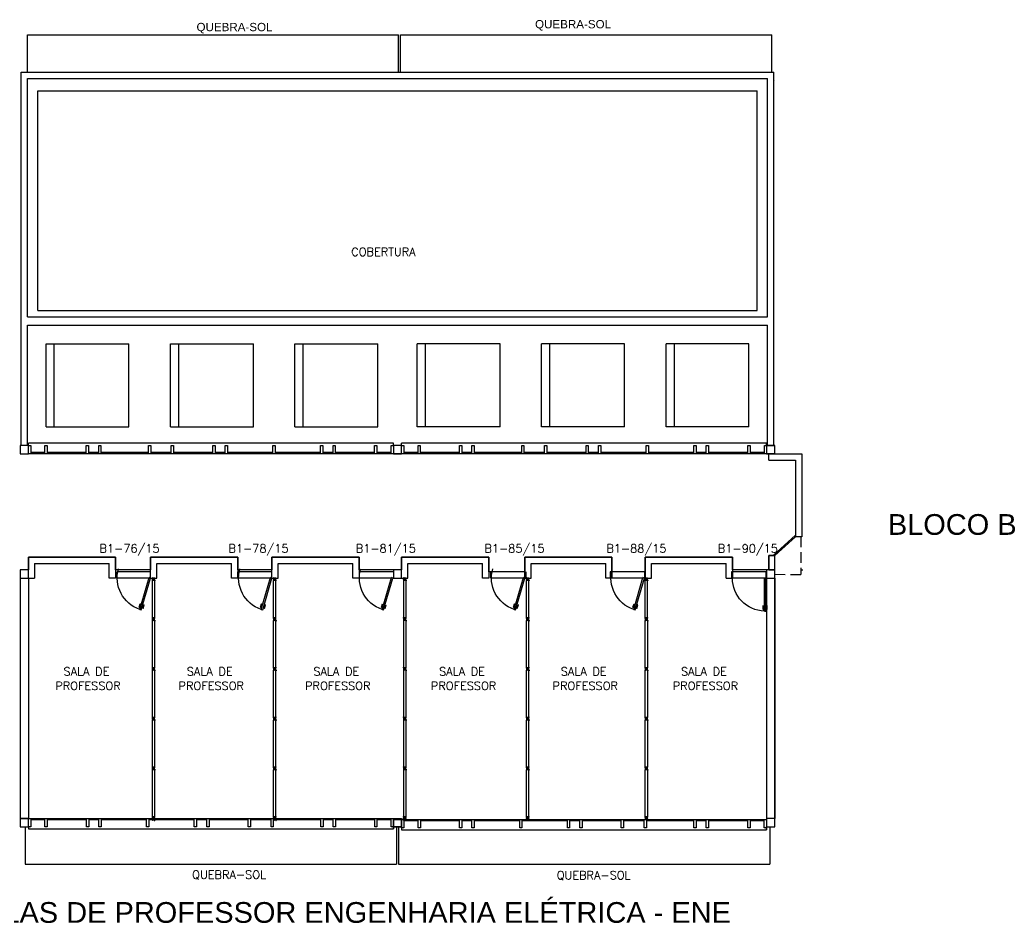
# Model space of a CAD drawing. Header units: millimetres. Extents: x 2280 to 2568, y 1267 to 1403.
# Drawn here: x 2400.13 to 2424.12, y 1279.75 to 1301.54 of the extents above; entities that cross this region are included whole.
import ezdxf

# ---------------------------------------------------------------- set-up
doc = ezdxf.new("R2010")
doc.units = ezdxf.units.MM
doc.linetypes.add('HIDDEN', pattern=[0.375, 0.25, -0.125])
for name, color, linetype in [('ALV', 2, 'Continuous'), ('ALVENARIA', 2, 'Continuous'), ('DIV', 2, 'Continuous'), ('ENDEREÇO NOVO', 2, 'Continuous'), ('ESQ', 1, 'Continuous'), ('ESQUADRIAS', 1, 'Continuous'), ('ESTRUT', 2, 'Continuous'), ('MACANETA', 2, 'Continuous'), ('MARCO', 2, 'Continuous'), ('PISO', 1, 'Continuous'), ('PL-Áreas-Depto', 2, 'Continuous'), ('PORTA', 2, 'Continuous'), ('PROJ', 1, 'HIDDEN'), ('SOLEIRA', 1, 'Continuous'), ('TEXTO', 2, 'Continuous'), ('USO', 2, 'Continuous')]:
    doc.layers.add(name, color=color, linetype=linetype)
doc.styles.get("Standard").update_dxf_attribs({"font": 'arial.ttf'})
doc.styles.add('UNB-100', font='simplex.shx', dxfattribs={"height": 0.2})

# ---------------------------------------------------------------- blocks, each defined once
blk = doc.blocks.new('DIV12')
for p, q in [((-0.005, 0), (0.005, 0)), ((0, -0.005), (0, 0.005)), ((0.024, 0.018), (0.028, 0.018)), ((0.024, 0.018), (0.024, 0.016)), ((0.024, 0.016), (0.028, 0.016)), ((0.028, 0.03), (0.043, 0.03)), ((0.028, 0.018), (0.028, 0.03)), ((0.028, -0.017), (0.028, 0.016)), ((0.03, 0.028), (1.169, 0.028)), ((0.03, -0.029), (0.03, 0.028)), ((0.043, 0.03), (0.043, 0.028)), ((1.157, 0.03), (1.157, 0.028)), ((1.171, 0.03), (1.157, 0.03)), ((1.169, -0.029), (1.169, 0.028)), ((1.171, 0.018), (1.171, 0.03)), ((1.176, 0.018), (1.171, 0.018)), ((1.176, 0.016), (1.171, 0.016)), ((1.171, -0.017), (1.171, 0.016)), ((1.176, 0.018), (1.176, 0.016)), ((1.195, 0), (1.205, 0)), ((1.2, -0.005), (1.2, 0.005)), ((0.024, -0.017), (0.028, -0.017)), ((0.024, -0.017), (0.024, -0.019)), ((0.024, -0.019), (0.028, -0.019)), ((0.028, -0.031), (0.028, -0.019)), ((0.028, -0.031), (0.043, -0.031)), ((0.03, -0.029), (1.169, -0.029)), ((0.043, -0.029), (0.043, -0.031)), ((1.157, -0.029), (1.157, -0.031)), ((1.171, -0.031), (1.157, -0.031)), ((1.176, -0.017), (1.171, -0.017)), ((1.176, -0.019), (1.171, -0.019)), ((1.171, -0.031), (1.171, -0.019)), ((1.176, -0.017), (1.176, -0.019))]:
    blk.add_line(p, q)
blk = doc.blocks.new('DOOR80')
at = {"layer": 'MACANETA', "color": 1}
for p, q in [((-0.015, -0.665), (-0.01, -0.665)), ((-0.015, -0.755), (-0.015, -0.665)), ((-0.01, -0.755), (-0.01, -0.665)), ((0.08, -0.665), (0.075, -0.665)), ((0.075, -0.755), (0.075, -0.665)), ((0.08, -0.755), (0.08, -0.665)), ((-0.015, -0.755), (0.012, -0.755)), ((-0.01, -0.735), (0.012, -0.735)), ((0.012, -0.763), (0.012, -0.728)), ((0.012, -0.728), (0.015, -0.728)), ((0.012, -0.763), (0.015, -0.763)), ((0.053, -0.728), (0.05, -0.728)), ((0.053, -0.763), (0.05, -0.763)), ((0.053, -0.763), (0.053, -0.728)), ((0.075, -0.735), (0.053, -0.735)), ((0.08, -0.755), (0.053, -0.755))]:
    blk.add_line(p, q, dxfattribs=at)
at = {"layer": 'PORTA'}
for p, q in [((0.015, -0.8), (0.015, 0)), ((0.015, 0), (0.05, 0)), ((0.05, -0.8), (0.05, 0)), ((0.05, -0.8), (0.015, -0.8))]:
    blk.add_line(p, q, dxfattribs=at)
at = {"layer": 'PORTA', "color": 1}
blk.add_arc((0.02, 0), 0.8, 272.1491, 0, dxfattribs=at)
blk = doc.blocks.new('PORTA80')
at = {"layer": 'MARCO'}
for p, q in [((0, 0), (0.02, 0)), ((0, -0.15), (0, 0)), ((0.02, -0.15), (0.02, 0)), ((-0.002, -0.15), (-0.002, -0.15)), ((-0.002, -0.15), (-0.002, -0.15)), ((-0.002, -0.15), (-0.002, -0.15)), ((0.02, -0.15), (0, -0.15)), ((0.005, 0), (0.005, 0)), ((0.005, 0), (0.005, 0)), ((0.827, 0), (0.847, 0)), ((0.827, -0.15), (0.827, 0)), ((0.827, -0.15), (0.847, -0.15)), ((0.828, 0), (0.828, 0)), ((0.828, 0), (0.828, 0)), ((0.828, 0), (0.828, 0)), ((0.828, -0.15), (0.828, -0.15)), ((0.828, -0.15), (0.828, -0.15)), ((0.828, -0.15), (0.828, -0.15)), ((0.847, -0.15), (0.847, 0))]:
    blk.add_line(p, q, dxfattribs=at)
at = {"layer": 'SOLEIRA'}
for p, q in [((0.02, -0.15), (0.828, -0.15)), ((0.048, 0), (0.828, 0))]:
    blk.add_line(p, q, dxfattribs=at)
at = {"layer": 'PORTA', "xscale": -1, "rotation": 179.9999999948552}
blk.add_blockref('DOOR80', (0.005, 0), dxfattribs=at)
blk = doc.blocks.new('MTDIV')
for p, q in [((-0.0285, 0.0185), (-0.0285, 0.0285)), ((-0.0185, 0.0285), (-0.0285, 0.0285)), ((-0.0265, 0.0185), (-0.0285, 0.0185)), ((-0.0265, 0.0235), (-0.0265, 0.0265)), ((-0.0265, 0.0265), (-0.0185, 0.0265)), ((-0.0265, 0.0235), (0.0265, 0.0235)), ((-0.0215, 0.0235), (-0.0265, 0.0235)), ((-0.0265, 0.0185), (-0.0265, 0.0215)), ((-0.0265, 0.0215), (-0.0235, 0.0215)), ((-0.0235, 0.0215), (-0.0235, -0.0215)), ((-0.0215, 0.0235), (-0.0215, 0.0215)), ((-0.0215, 0.0215), (0.0215, 0.0215)), ((-0.0215, 0.0195), (0.0195, 0.0195)), ((-0.0215, 0.0195), (-0.0215, -0.0195)), ((-0.0185, 0.0265), (-0.0185, 0.0285)), ((-0.0049, 0), (0.0049, 0)), ((0, -0.0049), (0, 0.0049)), ((0.0115, 0.0095), (0.0115, 0.0075)), ((0.0195, 0.0095), (0.0115, 0.0095)), ((0.0215, 0.0075), (0.0115, 0.0075)), ((0.0135, 0.0075), (0.0135, 0.0055)), ((0.0215, 0.0055), (0.0135, 0.0055)), ((0.0185, 0.0265), (0.0185, 0.0285)), ((0.0185, 0.0285), (0.0285, 0.0285)), ((0.0185, 0.0265), (0.0265, 0.0265)), ((0.0195, 0.0195), (0.0195, 0.0095)), ((0.0215, 0.0235), (0.0215, 0.0075)), ((0.0215, 0.0235), (0.0265, 0.0235)), ((0.0215, 0.0055), (0.0215, -0.0055)), ((0.0235, 0.0215), (0.0235, -0.0215)), ((0.0265, 0.0215), (0.0235, 0.0215)), ((0.0265, 0.0235), (0.0265, 0.0265)), ((0.0265, 0.0185), (0.0265, 0.0215)), ((0.0265, 0.0185), (0.0285, 0.0185)), ((0.0285, 0.0185), (0.0285, 0.0285)), ((-0.0285, -0.0185), (-0.0285, -0.0285)), ((-0.0285, -0.0185), (-0.0265, -0.0185)), ((-0.0185, -0.0285), (-0.0285, -0.0285)), ((-0.0265, -0.0185), (-0.0265, -0.0215)), ((-0.0265, -0.0215), (-0.0235, -0.0215)), ((0.0265, -0.0235), (-0.0265, -0.0235)), ((-0.0265, -0.0235), (-0.0265, -0.0265)), ((-0.0215, -0.0235), (-0.0265, -0.0235)), ((-0.0185, -0.0265), (-0.0265, -0.0265)), ((-0.0215, -0.0195), (0.0195, -0.0195)), ((-0.0215, -0.0215), (0.0215, -0.0215)), ((-0.0215, -0.0215), (-0.0215, -0.0235)), ((-0.0185, -0.0265), (-0.0185, -0.0285)), ((0.0115, -0.0075), (0.0115, -0.0095)), ((0.0215, -0.0075), (0.0115, -0.0075)), ((0.0195, -0.0095), (0.0115, -0.0095)), ((0.0135, -0.0055), (0.0135, -0.0075)), ((0.0215, -0.0055), (0.0135, -0.0055)), ((0.0185, -0.0265), (0.0185, -0.0285)), ((0.0265, -0.0265), (0.0185, -0.0265)), ((0.0185, -0.0285), (0.0285, -0.0285)), ((0.0195, -0.0095), (0.0195, -0.0195)), ((0.0215, -0.0075), (0.0215, -0.0235)), ((0.0215, -0.0235), (0.0265, -0.0235)), ((0.0265, -0.0215), (0.0235, -0.0215)), ((0.0265, -0.0185), (0.0265, -0.0215)), ((0.0285, -0.0185), (0.0265, -0.0185)), ((0.0265, -0.0235), (0.0265, -0.0265)), ((0.0285, -0.0185), (0.0285, -0.0285))]:
    blk.add_line(p, q)
blk = doc.blocks.new('ESQ9')
at = {"layer": 'ALV'}
blk.add_line((-0.2, 0), (0, 0), dxfattribs=at)
at = {"layer": 'ESQ'}
for p, q in [((0.055, 0), (8.745, 0)), ((0, -0.2), (0, -0.25)), ((0.055, -0.025), (0.4, -0.025)), ((0.455, -0.025), (1.4, -0.025)), ((1.455, -0.025), (1.7, -0.025)), ((1.755, -0.025), (2.85, -0.025)), ((2.905, -0.025), (4, -0.025)), ((4.055, -0.025), (4.3, -0.025)), ((4.355, -0.025), (5.3, -0.025)), ((5.355, -0.025), (5.85, -0.025)), ((5.905, -0.025), (7.05, -0.025)), ((7.105, -0.025), (7.35, -0.025)), ((7.405, -0.025), (8.35, -0.025)), ((8.405, -0.025), (8.745, -0.025)), ((8.8, -0.2), (8.8, -0.25)), ((0, -0.25), (8.8, -0.25))]:
    blk.add_line(p, q, dxfattribs=at)
for points in [[(0, 0), (0.055, 0), (0.055, -0.2), (0, -0.2)], [(0.4, 0), (0.455, 0), (0.455, -0.2), (0.4, -0.2)], [(1.4, 0), (1.455, 0), (1.455, -0.2), (1.4, -0.2)], [(1.7, 0), (1.755, 0), (1.755, -0.2), (1.7, -0.2)], [(2.85, 0), (2.905, 0), (2.905, -0.2), (2.85, -0.2)], [(4, 0), (4.055, 0), (4.055, -0.2), (4, -0.2)], [(4.3, 0), (4.355, 0), (4.355, -0.2), (4.3, -0.2)], [(5.3, 0), (5.355, 0), (5.355, -0.2), (5.3, -0.2)], [(5.85, 0), (5.905, 0), (5.905, -0.2), (5.85, -0.2)], [(7.05, 0), (7.105, 0), (7.105, -0.2), (7.05, -0.2)], [(7.35, 0), (7.405, 0), (7.405, -0.2), (7.35, -0.2)], [(8.35, 0), (8.405, 0), (8.405, -0.2), (8.35, -0.2)], [(8.745, 0), (8.8, 0), (8.8, -0.2), (8.745, -0.2)]]:
    blk.add_lwpolyline(points, close=True, dxfattribs=at)

msp = doc.modelspace()

# ---------------------------------------------------------------- linework, layer by layer
at = {"layer": 'ALV'}
for p, q in [((2400.307, 1301.178), (2409.257, 1301.178)), ((2400.307, 1300.278), (2400.307, 1301.178)), ((2409.257, 1300.279), (2409.257, 1301.178)), ((2409.307, 1301.178), (2418.257, 1301.178)), ((2409.307, 1300.278), (2409.307, 1301.178)), ((2418.257, 1300.279), (2418.257, 1301.178)), ((2400.157, 1291.278), (2400.157, 1300.278)), ((2400.157, 1300.278), (2418.307, 1300.278)), ((2400.307, 1294.378), (2400.307, 1300.128)), ((2400.307, 1300.128), (2418.157, 1300.128)), ((2418.157, 1294.378), (2418.157, 1300.128)), ((2418.307, 1291.278), (2418.307, 1300.278)), ((2418.332, 1300.078), (2418.332, 1300.078)), ((2400.557, 1299.828), (2417.907, 1299.828)), ((2400.557, 1294.528), (2400.557, 1299.828)), ((2417.907, 1294.528), (2417.907, 1299.828)), ((2400.307, 1294.378), (2418.157, 1294.378)), ((2400.557, 1294.528), (2417.907, 1294.528)), ((2400.307, 1294.178), (2418.157, 1294.178)), ((2400.307, 1291.278), (2400.307, 1294.178)), ((2418.157, 1291.278), (2418.157, 1294.178)), ((2400.757, 1291.728), (2400.757, 1293.728)), ((2400.757, 1293.728), (2402.757, 1293.728)), ((2400.957, 1291.728), (2400.957, 1293.728)), ((2402.757, 1291.728), (2402.757, 1293.728)), ((2403.757, 1293.728), (2405.757, 1293.728)), ((2403.757, 1291.728), (2403.757, 1293.728)), ((2403.957, 1291.728), (2403.957, 1293.728)), ((2405.757, 1291.728), (2405.757, 1293.728)), ((2406.757, 1293.728), (2408.757, 1293.728)), ((2406.757, 1291.728), (2406.757, 1293.728)), ((2406.957, 1291.728), (2406.957, 1293.728)), ((2408.757, 1291.728), (2408.757, 1293.728)), ((2411.707, 1293.728), (2409.707, 1293.728)), ((2409.707, 1291.728), (2409.707, 1293.728)), ((2409.907, 1291.728), (2409.907, 1293.728)), ((2411.707, 1291.728), (2411.707, 1293.728)), ((2414.707, 1293.728), (2412.707, 1293.728)), ((2412.707, 1291.728), (2412.707, 1293.728)), ((2412.907, 1291.728), (2412.907, 1293.728)), ((2414.707, 1291.728), (2414.707, 1293.728)), ((2415.707, 1291.728), (2415.707, 1293.728)), ((2417.707, 1293.728), (2415.707, 1293.728)), ((2415.907, 1291.728), (2415.907, 1293.728)), ((2417.707, 1291.728), (2417.707, 1293.728)), ((2400.757, 1291.728), (2402.757, 1291.728)), ((2403.757, 1291.728), (2405.757, 1291.728)), ((2406.757, 1291.728), (2408.757, 1291.728)), ((2411.707, 1291.728), (2409.707, 1291.728)), ((2414.707, 1291.728), (2412.707, 1291.728)), ((2417.707, 1291.728), (2415.707, 1291.728)), ((2418.132, 1291.278), (2418.332, 1291.278)), ((2418.137, 1291.278), (2418.332, 1291.278)), ((2418.182, 1291.073), (2418.982, 1291.073)), ((2418.182, 1290.923), (2418.182, 1291.073)), ((2418.982, 1291.073), (2418.982, 1289.073)), ((2418.182, 1290.923), (2418.832, 1290.923)), ((2418.832, 1290.923), (2418.832, 1289.073)), ((2418.982, 1289.073), (2418.832, 1289.073)), ((2418.182, 1288.623), (2418.332, 1288.623)), ((2418.182, 1288.278), (2418.182, 1288.623)), ((2418.332, 1288.278), (2418.332, 1288.623)), ((2418.332, 1288.078), (2418.332, 1288.578)), ((2418.332, 1288.078), (2418.332, 1288.428)), ((2418.182, 1288.278), (2418.332, 1288.278)), ((2418.132, 1288.078), (2418.332, 1288.078)), ((2400.132, 1282.278), (2400.332, 1282.278)), ((2400.257, 1282.079), (2400.257, 1281.179)), ((2409.207, 1282.078), (2409.207, 1281.179)), ((2409.257, 1282.079), (2409.257, 1281.179)), ((2418.207, 1282.078), (2418.207, 1281.179)), ((2400.257, 1281.179), (2409.207, 1281.179)), ((2409.257, 1281.179), (2418.207, 1281.179))]:
    msp.add_line(p, q, dxfattribs=at)
at = {"layer": 'ALVENARIA'}
for p, q in [((2400.332, 1288.578), (2402.432, 1288.578)), ((2400.332, 1288.078), (2400.332, 1288.578)), ((2402.432, 1288.578), (2402.432, 1288.078)), ((2403.279, 1288.578), (2405.379, 1288.578)), ((2403.279, 1288.078), (2403.279, 1288.578)), ((2405.379, 1288.578), (2405.379, 1288.078)), ((2406.205, 1288.578), (2408.305, 1288.578)), ((2406.205, 1288.078), (2406.205, 1288.578)), ((2408.305, 1288.578), (2408.305, 1288.078)), ((2409.332, 1288.578), (2411.432, 1288.578)), ((2409.332, 1288.078), (2409.332, 1288.578)), ((2411.432, 1288.578), (2411.432, 1288.078)), ((2412.303, 1288.578), (2414.403, 1288.578)), ((2412.303, 1288.078), (2412.303, 1288.578)), ((2414.403, 1288.578), (2414.403, 1288.078)), ((2415.204, 1288.578), (2417.306, 1288.578)), ((2415.204, 1288.078), (2415.204, 1288.578)), ((2417.306, 1288.578), (2417.306, 1288.078)), ((2400.482, 1288.428), (2402.282, 1288.428)), ((2400.482, 1288.428), (2400.482, 1288.078)), ((2402.282, 1288.078), (2402.282, 1288.428)), ((2403.429, 1288.428), (2405.229, 1288.428)), ((2403.429, 1288.078), (2403.429, 1288.428)), ((2405.229, 1288.078), (2405.229, 1288.428)), ((2406.355, 1288.428), (2408.155, 1288.428)), ((2406.355, 1288.078), (2406.355, 1288.428)), ((2408.155, 1288.078), (2408.155, 1288.428)), ((2409.482, 1288.428), (2411.282, 1288.428)), ((2409.482, 1288.078), (2409.482, 1288.428)), ((2411.282, 1288.078), (2411.282, 1288.428)), ((2412.453, 1288.428), (2414.253, 1288.428)), ((2412.453, 1288.078), (2412.453, 1288.428)), ((2414.253, 1288.078), (2414.253, 1288.428)), ((2415.354, 1288.428), (2417.156, 1288.428)), ((2415.354, 1288.078), (2415.354, 1288.428)), ((2417.156, 1288.078), (2417.156, 1288.428)), ((2400.132, 1288.078), (2400.132, 1282.278)), ((2400.332, 1288.078), (2400.332, 1282.278)), ((2400.332, 1288.078), (2400.482, 1288.078)), ((2402.432, 1288.078), (2402.282, 1288.078)), ((2403.279, 1288.078), (2403.429, 1288.078)), ((2405.379, 1288.078), (2405.229, 1288.078)), ((2406.205, 1288.078), (2406.355, 1288.078)), ((2408.305, 1288.078), (2408.155, 1288.078)), ((2409.332, 1288.078), (2409.482, 1288.078)), ((2411.432, 1288.078), (2411.282, 1288.078)), ((2412.303, 1288.078), (2412.453, 1288.078)), ((2414.403, 1288.078), (2414.253, 1288.078)), ((2415.204, 1288.078), (2415.354, 1288.078)), ((2417.156, 1288.078), (2417.305, 1288.078)), ((2418.132, 1288.078), (2418.132, 1282.278)), ((2418.332, 1288.078), (2418.332, 1282.278))]:
    msp.add_line(p, q, dxfattribs=at)
msp.add_lwpolyline([(2409.132, 1288.078), (2409.332, 1288.078), (2409.332, 1288.278), (2409.132, 1288.278)], close=True, dxfattribs=at)
at = {"layer": 'DIV'}
for p, q in [((2403.327, 1288.051), (2403.316, 1288.051)), ((2403.321, 1288.046), (2403.321, 1288.056)), ((2403.333, 1288.022), (2403.321, 1288.022)), ((2403.321, 1288.022), (2403.321, 1288.008)), ((2403.321, 1288.008), (2403.323, 1288.008)), ((2403.38, 1288.02), (2403.323, 1288.02)), ((2403.323, 1287.115), (2403.323, 1288.02)), ((2403.333, 1288.027), (2403.335, 1288.027)), ((2403.333, 1288.027), (2403.333, 1288.022)), ((2403.335, 1288.027), (2403.335, 1288.022)), ((2403.368, 1288.022), (2403.335, 1288.022)), ((2403.355, 1288.051), (2403.345, 1288.051)), ((2403.35, 1288.046), (2403.35, 1288.056)), ((2403.368, 1288.027), (2403.37, 1288.027)), ((2403.368, 1288.027), (2403.368, 1288.022)), ((2403.37, 1288.027), (2403.37, 1288.022)), ((2403.382, 1288.022), (2403.37, 1288.022)), ((2403.38, 1287.115), (2403.38, 1288.02)), ((2403.38, 1288.008), (2403.382, 1288.008)), ((2403.382, 1288.022), (2403.382, 1288.008)), ((2406.247, 1288.051), (2406.237, 1288.051)), ((2406.253, 1288.022), (2406.241, 1288.022)), ((2406.241, 1288.022), (2406.241, 1288.008)), ((2406.241, 1288.008), (2406.243, 1288.008)), ((2406.242, 1288.046), (2406.242, 1288.056)), ((2406.3, 1288.02), (2406.243, 1288.02)), ((2406.243, 1287.115), (2406.243, 1288.02)), ((2406.253, 1288.027), (2406.255, 1288.027)), ((2406.253, 1288.027), (2406.253, 1288.022)), ((2406.255, 1288.027), (2406.255, 1288.022)), ((2406.288, 1288.022), (2406.255, 1288.022)), ((2406.257, 1288.027), (2406.259, 1288.027)), ((2406.281, 1288.051), (2406.271, 1288.051)), ((2406.276, 1288.046), (2406.276, 1288.056)), ((2406.288, 1288.027), (2406.29, 1288.027)), ((2406.288, 1288.027), (2406.288, 1288.022)), ((2406.29, 1288.027), (2406.29, 1288.022)), ((2406.302, 1288.022), (2406.29, 1288.022)), ((2406.292, 1288.027), (2406.294, 1288.027)), ((2406.3, 1287.115), (2406.3, 1288.02)), ((2406.3, 1288.008), (2406.302, 1288.008)), ((2406.302, 1288.022), (2406.302, 1288.008)), ((2409.385, 1288.051), (2409.375, 1288.051)), ((2409.391, 1288.022), (2409.379, 1288.022)), ((2409.379, 1288.022), (2409.379, 1288.008)), ((2409.379, 1288.008), (2409.381, 1288.008)), ((2409.38, 1288.046), (2409.38, 1288.056)), ((2409.438, 1288.02), (2409.381, 1288.02)), ((2409.381, 1287.115), (2409.381, 1288.02)), ((2409.385, 1288.027), (2409.387, 1288.027)), ((2409.391, 1288.027), (2409.393, 1288.027)), ((2409.391, 1288.027), (2409.391, 1288.022)), ((2409.393, 1288.027), (2409.393, 1288.022)), ((2409.426, 1288.022), (2409.393, 1288.022)), ((2409.408, 1288.051), (2409.398, 1288.051)), ((2409.403, 1288.046), (2409.403, 1288.056)), ((2409.42, 1288.027), (2409.422, 1288.027)), ((2409.426, 1288.027), (2409.428, 1288.027)), ((2409.426, 1288.027), (2409.426, 1288.022)), ((2409.428, 1288.027), (2409.428, 1288.022)), ((2409.44, 1288.022), (2409.428, 1288.022)), ((2409.438, 1287.115), (2409.438, 1288.02)), ((2409.438, 1288.008), (2409.44, 1288.008)), ((2409.44, 1288.022), (2409.44, 1288.008)), ((2412.348, 1288.051), (2412.338, 1288.051)), ((2412.343, 1288.046), (2412.343, 1288.056)), ((2412.355, 1288.022), (2412.343, 1288.022)), ((2412.355, 1288.022), (2412.343, 1288.022)), ((2412.343, 1288.022), (2412.343, 1288.008)), ((2412.343, 1288.008), (2412.345, 1288.008)), ((2412.402, 1288.02), (2412.345, 1288.02)), ((2412.345, 1287.115), (2412.345, 1288.02)), ((2412.355, 1288.027), (2412.355, 1288.022)), ((2412.355, 1288.027), (2412.357, 1288.027)), ((2412.355, 1288.027), (2412.357, 1288.027)), ((2412.355, 1288.027), (2412.355, 1288.022)), ((2412.357, 1288.027), (2412.357, 1288.022)), ((2412.357, 1288.027), (2412.357, 1288.022)), ((2412.39, 1288.022), (2412.357, 1288.022)), ((2412.39, 1288.022), (2412.357, 1288.022)), ((2412.379, 1288.051), (2412.368, 1288.051)), ((2412.374, 1288.046), (2412.374, 1288.056)), ((2412.39, 1288.027), (2412.39, 1288.022)), ((2412.39, 1288.027), (2412.392, 1288.027)), ((2412.39, 1288.027), (2412.392, 1288.027)), ((2412.39, 1288.027), (2412.39, 1288.022)), ((2412.392, 1288.027), (2412.392, 1288.022)), ((2412.392, 1288.027), (2412.392, 1288.022)), ((2412.404, 1288.022), (2412.392, 1288.022)), ((2412.404, 1288.022), (2412.392, 1288.022)), ((2412.402, 1287.115), (2412.402, 1288.02)), ((2412.402, 1288.008), (2412.404, 1288.008)), ((2412.404, 1288.022), (2412.404, 1288.008)), ((2415.204, 1288.078), (2415.184, 1288.078)), ((2415.199, 1288.078), (2415.199, 1288.078)), ((2415.199, 1288.078), (2415.199, 1288.078)), ((2415.21, 1288.051), (2415.2, 1288.051)), ((2415.204, 1288.022), (2415.204, 1288.008)), ((2415.216, 1288.022), (2415.204, 1288.022)), ((2415.204, 1288.008), (2415.206, 1288.008)), ((2415.205, 1288.046), (2415.205, 1288.056)), ((2415.206, 1287.115), (2415.206, 1288.02)), ((2415.263, 1288.02), (2415.206, 1288.02)), ((2415.216, 1288.027), (2415.216, 1288.022)), ((2415.216, 1288.027), (2415.218, 1288.027)), ((2415.218, 1288.027), (2415.218, 1288.022)), ((2415.251, 1288.022), (2415.218, 1288.022)), ((2415.251, 1288.027), (2415.251, 1288.022)), ((2415.251, 1288.027), (2415.253, 1288.027)), ((2415.253, 1288.027), (2415.253, 1288.022)), ((2415.265, 1288.022), (2415.253, 1288.022)), ((2415.263, 1287.115), (2415.263, 1288.02)), ((2415.263, 1288.008), (2415.265, 1288.008)), ((2415.265, 1288.022), (2415.265, 1288.008)), ((2403.321, 1287.113), (2403.321, 1287.127)), ((2403.321, 1287.127), (2403.323, 1287.127)), ((2403.321, 1287.113), (2403.321, 1287.127)), ((2403.321, 1287.127), (2403.323, 1287.127)), ((2403.333, 1287.113), (2403.321, 1287.113)), ((2403.333, 1287.113), (2403.321, 1287.113)), ((2403.38, 1287.115), (2403.323, 1287.115)), ((2403.38, 1287.115), (2403.323, 1287.115)), ((2403.333, 1287.108), (2403.333, 1287.113)), ((2403.333, 1287.108), (2403.333, 1287.113)), ((2403.333, 1287.108), (2403.335, 1287.108)), ((2403.333, 1287.108), (2403.335, 1287.108)), ((2403.368, 1287.113), (2403.335, 1287.113)), ((2403.368, 1287.113), (2403.335, 1287.113)), ((2403.335, 1287.108), (2403.335, 1287.113)), ((2403.335, 1287.108), (2403.335, 1287.113)), ((2403.357, 1287.084), (2403.346, 1287.084)), ((2403.357, 1287.084), (2403.346, 1287.084)), ((2403.351, 1287.079), (2403.351, 1287.089)), ((2403.351, 1287.079), (2403.351, 1287.089)), ((2403.368, 1287.108), (2403.368, 1287.113)), ((2403.368, 1287.108), (2403.368, 1287.113)), ((2403.368, 1287.108), (2403.37, 1287.108)), ((2403.368, 1287.108), (2403.37, 1287.108)), ((2403.382, 1287.113), (2403.37, 1287.113)), ((2403.37, 1287.108), (2403.37, 1287.113)), ((2403.382, 1287.113), (2403.37, 1287.113)), ((2403.37, 1287.108), (2403.37, 1287.113)), ((2403.38, 1287.127), (2403.382, 1287.127)), ((2403.38, 1287.127), (2403.382, 1287.127)), ((2403.382, 1287.113), (2403.382, 1287.127)), ((2403.382, 1287.113), (2403.382, 1287.127)), ((2406.241, 1287.113), (2406.241, 1287.127)), ((2406.241, 1287.127), (2406.243, 1287.127)), ((2406.241, 1287.113), (2406.241, 1287.127)), ((2406.241, 1287.127), (2406.243, 1287.127)), ((2406.253, 1287.113), (2406.241, 1287.113)), ((2406.253, 1287.113), (2406.241, 1287.113)), ((2406.3, 1287.115), (2406.243, 1287.115)), ((2406.3, 1287.115), (2406.243, 1287.115)), ((2406.253, 1287.108), (2406.253, 1287.113)), ((2406.253, 1287.108), (2406.253, 1287.113)), ((2406.253, 1287.108), (2406.255, 1287.108)), ((2406.253, 1287.108), (2406.255, 1287.108)), ((2406.288, 1287.113), (2406.255, 1287.113)), ((2406.288, 1287.113), (2406.255, 1287.113)), ((2406.255, 1287.108), (2406.255, 1287.113)), ((2406.255, 1287.108), (2406.255, 1287.113)), ((2406.277, 1287.084), (2406.267, 1287.084)), ((2406.277, 1287.084), (2406.267, 1287.084)), ((2406.272, 1287.079), (2406.272, 1287.089)), ((2406.272, 1287.079), (2406.272, 1287.089)), ((2406.288, 1287.108), (2406.288, 1287.113)), ((2406.288, 1287.108), (2406.288, 1287.113)), ((2406.288, 1287.108), (2406.29, 1287.108)), ((2406.288, 1287.108), (2406.29, 1287.108)), ((2406.302, 1287.113), (2406.29, 1287.113)), ((2406.29, 1287.108), (2406.29, 1287.113)), ((2406.302, 1287.113), (2406.29, 1287.113)), ((2406.29, 1287.108), (2406.29, 1287.113)), ((2406.3, 1287.127), (2406.302, 1287.127)), ((2406.3, 1287.127), (2406.302, 1287.127)), ((2406.302, 1287.113), (2406.302, 1287.127)), ((2406.302, 1287.113), (2406.302, 1287.127)), ((2409.379, 1287.113), (2409.379, 1287.127)), ((2409.379, 1287.127), (2409.381, 1287.127)), ((2409.379, 1287.113), (2409.379, 1287.127)), ((2409.379, 1287.127), (2409.381, 1287.127)), ((2409.391, 1287.113), (2409.379, 1287.113)), ((2409.391, 1287.113), (2409.379, 1287.113)), ((2409.438, 1287.115), (2409.381, 1287.115)), ((2409.438, 1287.115), (2409.381, 1287.115)), ((2409.391, 1287.108), (2409.391, 1287.113)), ((2409.391, 1287.108), (2409.391, 1287.113)), ((2409.391, 1287.108), (2409.393, 1287.108)), ((2409.391, 1287.108), (2409.393, 1287.108)), ((2409.426, 1287.113), (2409.393, 1287.113)), ((2409.426, 1287.113), (2409.393, 1287.113)), ((2409.393, 1287.108), (2409.393, 1287.113)), ((2409.393, 1287.108), (2409.393, 1287.113)), ((2409.415, 1287.084), (2409.405, 1287.084)), ((2409.415, 1287.084), (2409.405, 1287.084)), ((2409.41, 1287.079), (2409.41, 1287.089)), ((2409.41, 1287.079), (2409.41, 1287.089)), ((2409.426, 1287.108), (2409.426, 1287.113)), ((2409.426, 1287.108), (2409.426, 1287.113)), ((2409.426, 1287.108), (2409.428, 1287.108)), ((2409.426, 1287.108), (2409.428, 1287.108)), ((2409.44, 1287.113), (2409.428, 1287.113)), ((2409.428, 1287.108), (2409.428, 1287.113)), ((2409.44, 1287.113), (2409.428, 1287.113)), ((2409.428, 1287.108), (2409.428, 1287.113)), ((2409.438, 1287.127), (2409.44, 1287.127)), ((2409.438, 1287.127), (2409.44, 1287.127)), ((2409.44, 1287.113), (2409.44, 1287.127)), ((2409.44, 1287.113), (2409.44, 1287.127)), ((2412.343, 1287.113), (2412.343, 1287.127)), ((2412.343, 1287.127), (2412.345, 1287.127)), ((2412.343, 1287.113), (2412.343, 1287.127)), ((2412.343, 1287.127), (2412.345, 1287.127)), ((2412.355, 1287.113), (2412.343, 1287.113)), ((2412.355, 1287.113), (2412.343, 1287.113)), ((2412.402, 1287.115), (2412.345, 1287.115)), ((2412.402, 1287.115), (2412.345, 1287.115)), ((2412.355, 1287.108), (2412.355, 1287.113)), ((2412.355, 1287.108), (2412.355, 1287.113)), ((2412.355, 1287.108), (2412.357, 1287.108)), ((2412.355, 1287.108), (2412.357, 1287.108)), ((2412.39, 1287.113), (2412.357, 1287.113)), ((2412.39, 1287.113), (2412.357, 1287.113)), ((2412.357, 1287.108), (2412.357, 1287.113)), ((2412.357, 1287.108), (2412.357, 1287.113)), ((2412.378, 1287.084), (2412.368, 1287.084)), ((2412.378, 1287.084), (2412.368, 1287.084)), ((2412.373, 1287.079), (2412.373, 1287.089)), ((2412.373, 1287.079), (2412.373, 1287.089)), ((2412.39, 1287.108), (2412.39, 1287.113)), ((2412.39, 1287.108), (2412.39, 1287.113)), ((2412.39, 1287.108), (2412.392, 1287.108)), ((2412.39, 1287.108), (2412.392, 1287.108)), ((2412.404, 1287.113), (2412.392, 1287.113)), ((2412.392, 1287.108), (2412.392, 1287.113)), ((2412.404, 1287.113), (2412.392, 1287.113)), ((2412.392, 1287.108), (2412.392, 1287.113)), ((2412.402, 1287.127), (2412.404, 1287.127)), ((2412.402, 1287.127), (2412.404, 1287.127)), ((2412.404, 1287.113), (2412.404, 1287.127)), ((2412.404, 1287.113), (2412.404, 1287.127)), ((2415.204, 1287.127), (2415.206, 1287.127)), ((2415.204, 1287.113), (2415.204, 1287.127)), ((2415.204, 1287.127), (2415.206, 1287.127)), ((2415.204, 1287.113), (2415.204, 1287.127)), ((2415.216, 1287.113), (2415.204, 1287.113)), ((2415.216, 1287.113), (2415.204, 1287.113)), ((2415.263, 1287.115), (2415.206, 1287.115)), ((2415.263, 1287.115), (2415.206, 1287.115)), ((2415.216, 1287.108), (2415.216, 1287.113)), ((2415.216, 1287.108), (2415.216, 1287.113)), ((2415.216, 1287.108), (2415.218, 1287.108)), ((2415.216, 1287.108), (2415.218, 1287.108)), ((2415.218, 1287.108), (2415.218, 1287.113)), ((2415.251, 1287.113), (2415.218, 1287.113)), ((2415.218, 1287.108), (2415.218, 1287.113)), ((2415.251, 1287.113), (2415.218, 1287.113)), ((2415.24, 1287.084), (2415.23, 1287.084)), ((2415.24, 1287.084), (2415.23, 1287.084)), ((2415.235, 1287.079), (2415.235, 1287.089)), ((2415.235, 1287.079), (2415.235, 1287.089)), ((2415.251, 1287.108), (2415.251, 1287.113)), ((2415.251, 1287.108), (2415.251, 1287.113)), ((2415.251, 1287.108), (2415.253, 1287.108)), ((2415.251, 1287.108), (2415.253, 1287.108)), ((2415.253, 1287.108), (2415.253, 1287.113)), ((2415.265, 1287.113), (2415.253, 1287.113)), ((2415.253, 1287.108), (2415.253, 1287.113)), ((2415.265, 1287.113), (2415.253, 1287.113)), ((2415.263, 1287.127), (2415.265, 1287.127)), ((2415.263, 1287.127), (2415.265, 1287.127)), ((2415.265, 1287.113), (2415.265, 1287.127)), ((2415.265, 1287.113), (2415.265, 1287.127))]:
    msp.add_line(p, q, dxfattribs=at)
at = {"layer": 'ESQ'}
for p, q in [((2418.832, 1289.114), (2418.287, 1288.623)), ((2418.832, 1289.073), (2418.332, 1288.623))]:
    msp.add_line(p, q, dxfattribs=at)
at = {"layer": 'ESQUADRIAS'}
for p, q in [((2409.132, 1291.328), (2400.332, 1291.328)), ((2400.332, 1291.278), (2400.332, 1291.328)), ((2409.132, 1291.278), (2409.132, 1291.328)), ((2418.132, 1291.328), (2409.332, 1291.328)), ((2409.332, 1291.278), (2409.332, 1291.328)), ((2418.132, 1291.278), (2418.132, 1291.328)), ((2400.727, 1291.103), (2400.387, 1291.103)), ((2409.077, 1291.078), (2400.387, 1291.078)), ((2401.727, 1291.103), (2400.782, 1291.103)), ((2402.027, 1291.103), (2401.782, 1291.103)), ((2403.227, 1291.103), (2402.082, 1291.103)), ((2403.777, 1291.103), (2403.282, 1291.103)), ((2404.777, 1291.103), (2403.832, 1291.103)), ((2405.077, 1291.103), (2404.832, 1291.103)), ((2406.227, 1291.103), (2405.132, 1291.103)), ((2407.377, 1291.103), (2406.282, 1291.103)), ((2407.677, 1291.103), (2407.432, 1291.103)), ((2408.677, 1291.103), (2407.732, 1291.103)), ((2409.077, 1291.103), (2408.732, 1291.103)), ((2409.332, 1291.078), (2409.132, 1291.078)), ((2409.727, 1291.103), (2409.387, 1291.103)), ((2418.077, 1291.078), (2409.387, 1291.078)), ((2410.727, 1291.103), (2409.782, 1291.103)), ((2411.027, 1291.103), (2410.782, 1291.103)), ((2412.227, 1291.103), (2411.082, 1291.103)), ((2412.777, 1291.103), (2412.282, 1291.103)), ((2413.777, 1291.103), (2412.832, 1291.103)), ((2414.077, 1291.103), (2413.832, 1291.103)), ((2415.227, 1291.103), (2414.132, 1291.103)), ((2416.377, 1291.103), (2415.282, 1291.103)), ((2416.677, 1291.103), (2416.432, 1291.103)), ((2417.677, 1291.103), (2416.732, 1291.103)), ((2418.077, 1291.103), (2417.732, 1291.103)), ((2418.332, 1291.078), (2418.132, 1291.078))]:
    msp.add_line(p, q, dxfattribs=at)
for points in [[(2400.387, 1291.078), (2400.332, 1291.078), (2400.332, 1291.278), (2400.387, 1291.278)], [(2400.782, 1291.078), (2400.727, 1291.078), (2400.727, 1291.278), (2400.782, 1291.278)], [(2401.782, 1291.078), (2401.727, 1291.078), (2401.727, 1291.278), (2401.782, 1291.278)], [(2402.082, 1291.078), (2402.027, 1291.078), (2402.027, 1291.278), (2402.082, 1291.278)], [(2403.282, 1291.078), (2403.227, 1291.078), (2403.227, 1291.278), (2403.282, 1291.278)], [(2403.832, 1291.078), (2403.777, 1291.078), (2403.777, 1291.278), (2403.832, 1291.278)], [(2404.832, 1291.078), (2404.777, 1291.078), (2404.777, 1291.278), (2404.832, 1291.278)], [(2405.132, 1291.078), (2405.077, 1291.078), (2405.077, 1291.278), (2405.132, 1291.278)], [(2406.282, 1291.078), (2406.227, 1291.078), (2406.227, 1291.278), (2406.282, 1291.278)], [(2407.432, 1291.078), (2407.377, 1291.078), (2407.377, 1291.278), (2407.432, 1291.278)], [(2407.732, 1291.078), (2407.677, 1291.078), (2407.677, 1291.278), (2407.732, 1291.278)], [(2408.732, 1291.078), (2408.677, 1291.078), (2408.677, 1291.278), (2408.732, 1291.278)], [(2409.132, 1291.078), (2409.077, 1291.078), (2409.077, 1291.278), (2409.132, 1291.278)], [(2409.387, 1291.078), (2409.332, 1291.078), (2409.332, 1291.278), (2409.387, 1291.278)], [(2409.782, 1291.078), (2409.727, 1291.078), (2409.727, 1291.278), (2409.782, 1291.278)], [(2410.782, 1291.078), (2410.727, 1291.078), (2410.727, 1291.278), (2410.782, 1291.278)], [(2411.082, 1291.078), (2411.027, 1291.078), (2411.027, 1291.278), (2411.082, 1291.278)], [(2412.282, 1291.078), (2412.227, 1291.078), (2412.227, 1291.278), (2412.282, 1291.278)], [(2412.832, 1291.078), (2412.777, 1291.078), (2412.777, 1291.278), (2412.832, 1291.278)], [(2413.832, 1291.078), (2413.777, 1291.078), (2413.777, 1291.278), (2413.832, 1291.278)], [(2414.132, 1291.078), (2414.077, 1291.078), (2414.077, 1291.278), (2414.132, 1291.278)], [(2415.282, 1291.078), (2415.227, 1291.078), (2415.227, 1291.278), (2415.282, 1291.278)], [(2416.432, 1291.078), (2416.377, 1291.078), (2416.377, 1291.278), (2416.432, 1291.278)], [(2416.732, 1291.078), (2416.677, 1291.078), (2416.677, 1291.278), (2416.732, 1291.278)], [(2417.732, 1291.078), (2417.677, 1291.078), (2417.677, 1291.278), (2417.732, 1291.278)], [(2418.132, 1291.078), (2418.077, 1291.078), (2418.077, 1291.278), (2418.132, 1291.278)]]:
    msp.add_lwpolyline(points, close=True, dxfattribs=at)
at = {"layer": 'ESTRUT'}
for points in [[(2400.332, 1291.278), (2400.132, 1291.278), (2400.132, 1291.078), (2400.332, 1291.078)], [(2409.332, 1291.278), (2409.132, 1291.278), (2409.132, 1291.078), (2409.332, 1291.078)], [(2418.332, 1291.278), (2418.132, 1291.278), (2418.132, 1291.078), (2418.332, 1291.078)], [(2400.332, 1288.278), (2400.132, 1288.278), (2400.132, 1288.078), (2400.332, 1288.078)], [(2418.332, 1288.278), (2418.132, 1288.278), (2418.132, 1288.078), (2418.332, 1288.078)], [(2418.132, 1288.078), (2418.332, 1288.078), (2418.332, 1288.278), (2418.132, 1288.278)], [(2400.332, 1282.278), (2400.132, 1282.278), (2400.132, 1282.078), (2400.332, 1282.078)], [(2409.332, 1282.078), (2409.132, 1282.078), (2409.132, 1282.278), (2409.332, 1282.278)], [(2418.332, 1282.278), (2418.132, 1282.278), (2418.132, 1282.078), (2418.332, 1282.078)]]:
    msp.add_lwpolyline(points, close=True, dxfattribs=at)
at = {"layer": 'MARCO'}
for p, q in [((2402.452, 1288.228), (2402.452, 1288.078)), ((2405.378, 1288.228), (2405.378, 1288.078)), ((2411.476, 1288.228), (2411.476, 1288.078)), ((2412.323, 1288.228), (2412.323, 1288.078)), ((2414.378, 1288.228), (2414.358, 1288.228)), ((2414.358, 1288.228), (2414.358, 1288.078)), ((2414.377, 1288.228), (2414.377, 1288.228)), ((2414.377, 1288.228), (2414.377, 1288.228)), ((2414.377, 1288.228), (2414.377, 1288.228)), ((2414.378, 1288.228), (2414.378, 1288.078)), ((2415.184, 1288.228), (2415.204, 1288.228)), ((2415.184, 1288.228), (2415.184, 1288.078)), ((2415.204, 1288.228), (2415.204, 1288.078)), ((2415.207, 1288.228), (2415.207, 1288.228)), ((2415.207, 1288.228), (2415.207, 1288.228)), ((2415.207, 1288.228), (2415.207, 1288.228)), ((2414.378, 1288.078), (2414.358, 1288.078)), ((2414.377, 1288.078), (2414.377, 1288.078)), ((2414.377, 1288.078), (2414.377, 1288.078)), ((2414.377, 1288.078), (2414.377, 1288.078))]:
    msp.add_line(p, q, dxfattribs=at)
at = {"layer": 'PISO'}
msp.add_line((2418.952, 1288.278), (2419.002, 1288.278), dxfattribs=at)
at = {"layer": 'PL-Áreas-Depto'}
msp.add_lwpolyline([(2418.332, 1282.078), (2418.332, 1288.623), (2418.182, 1288.623), (2418.182, 1288.278), (2417.306, 1288.278), (2417.306, 1288.578), (2415.204, 1288.578), (2415.207, 1288.228), (2414.403, 1288.228), (2414.403, 1288.578), (2412.303, 1288.578), (2412.303, 1288.228), (2411.432, 1288.228), (2411.432, 1288.578), (2409.332, 1288.578), (2409.332, 1288.278), (2408.305, 1288.278), (2408.305, 1288.578), (2406.205, 1288.578), (2406.205, 1288.278), (2405.379, 1288.278), (2405.379, 1288.578), (2403.279, 1288.578), (2403.279, 1288.278), (2402.432, 1288.278), (2402.432, 1288.578), (2400.332, 1288.578), (2400.332, 1288.278), (2400.132, 1288.278), (2400.132, 1282.078), (2400.332, 1282.078), (2400.332, 1282.028), (2409.132, 1282.028), (2409.132, 1282.078), (2409.328, 1282.078), (2409.328, 1282.004), (2418.128, 1282.004), (2418.128, 1282.078), (2418.332, 1282.078)], close=True, dxfattribs=at)
at = {"layer": 'PROJ'}
for p in [(2418.959, 1289.073), (2418.332, 1288.169)]:
    msp.add_line(p, (2418.959, 1288.162), dxfattribs=at)
at = {"layer": 'SOLEIRA'}
for p, q in [((2403.279, 1288.228), (2402.471, 1288.228)), ((2406.205, 1288.228), (2405.397, 1288.228)), ((2409.117, 1288.228), (2408.31, 1288.228)), ((2412.303, 1288.228), (2411.495, 1288.228)), ((2415.184, 1288.228), (2414.377, 1288.228)), ((2403.251, 1288.078), (2402.471, 1288.078)), ((2406.177, 1288.078), (2405.397, 1288.078)), ((2409.09, 1288.078), (2408.31, 1288.078)), ((2412.275, 1288.078), (2411.495, 1288.078)), ((2415.157, 1288.078), (2414.377, 1288.078))]:
    msp.add_line(p, q, dxfattribs=at)

# ---------------------------------------------------------------- block references
at = {"layer": 'ALV', "rotation": 180}
msp.add_blockref('PORTA80', (2418.132, 1288.078), dxfattribs=at)
at = {"layer": 'ALV'}
for p in [(2400.332, 1282.278), (2409.328, 1282.254)]:
    msp.add_blockref('ESQ9', p, dxfattribs=at)
at = {"layer": 'DIV'}
for name, p, rotation in [('MTDIV', (2403.351, 1288.051), 180), ('MTDIV', (2406.271, 1288.051), 180), ('MTDIV', (2409.409, 1288.051), 180), ('MTDIV', (2412.372, 1288.051), 180), ('MTDIV', (2415.234, 1288.051), 180), ('DIV12', (2403.351, 1285.884), 90), ('MTDIV', (2403.351, 1287.084), 180), ('DIV12', (2406.272, 1285.884), 90), ('MTDIV', (2406.272, 1287.084), 180), ('DIV12', (2409.41, 1285.884), 90), ('MTDIV', (2409.41, 1287.084), 180), ('DIV12', (2412.373, 1285.884), 90), ('MTDIV', (2412.373, 1287.084), 180), ('DIV12', (2415.235, 1285.884), 90), ('MTDIV', (2415.235, 1287.084), 180), ('DIV12', (2403.351, 1284.684), 90), ('MTDIV', (2403.351, 1285.884), 180), ('DIV12', (2406.272, 1284.684), 90), ('MTDIV', (2406.272, 1285.884), 180), ('DIV12', (2409.41, 1284.684), 90), ('MTDIV', (2409.41, 1285.884), 180), ('DIV12', (2412.373, 1284.684), 90), ('MTDIV', (2412.373, 1285.884), 180), ('DIV12', (2415.235, 1284.684), 90), ('MTDIV', (2415.235, 1285.884), 180), ('DIV12', (2403.351, 1283.484), 90), ('MTDIV', (2403.351, 1284.684), 180), ('DIV12', (2406.272, 1283.484), 90), ('MTDIV', (2406.272, 1284.684), 180), ('DIV12', (2409.41, 1283.484), 90), ('MTDIV', (2409.41, 1284.684), 180), ('DIV12', (2412.373, 1283.484), 90), ('MTDIV', (2412.373, 1284.684), 180), ('DIV12', (2415.235, 1283.484), 90), ('MTDIV', (2415.235, 1284.684), 180), ('DIV12', (2403.351, 1282.284), 90), ('MTDIV', (2403.351, 1283.484), 180), ('DIV12', (2406.272, 1282.284), 90), ('MTDIV', (2406.272, 1283.484), 180), ('DIV12', (2409.41, 1282.284), 90), ('MTDIV', (2409.41, 1283.484), 180), ('DIV12', (2412.373, 1282.284), 90), ('MTDIV', (2412.373, 1283.484), 180), ('DIV12', (2415.235, 1282.284), 90), ('MTDIV', (2415.235, 1283.484), 180), ('MTDIV', (2403.35, 1282.259), 180), ('MTDIV', (2403.351, 1282.284), 180), ('MTDIV', (2406.272, 1282.284), 180), ('MTDIV', (2406.276, 1282.259), 180), ('MTDIV', (2409.403, 1282.259), 180), ('MTDIV', (2409.41, 1282.284), 180), ('MTDIV', (2412.373, 1282.284), 180), ('MTDIV', (2412.373, 1282.259), 180), ('MTDIV', (2415.235, 1282.284), 180)]:
    msp.add_blockref(name, p, dxfattribs=dict(at, rotation=rotation))
at = {"layer": 'PORTA', "xscale": -1, "rotation": 343.7702738365804}
for p in [(2403.293, 1288.074), (2406.219, 1288.074), (2409.132, 1288.074), (2412.317, 1288.074), (2415.198, 1288.074)]:
    msp.add_blockref('DOOR80', p, dxfattribs=at)

# ---------------------------------------------------------------- texts
at = {"layer": 'ALV'}
for p in [(2412.549, 1301.338), (2404.386, 1301.269)]:
    msp.add_text('QUEBRA-SOL', height=0.2, dxfattribs=at).set_placement(p)
at = {"layer": 'ENDEREÇO NOVO', "style": 'UNB-100'}
for s, p in [('B1-76/15', (2402.048, 1288.692)), ('B1-78/15', (2405.155, 1288.692)), ('B1-81/15', (2408.225, 1288.692)), ('B1-85/15', (2411.327, 1288.692)), ('B1-88/15', (2414.267, 1288.692)), ('B1-90/15', (2416.957, 1288.692))]:
    msp.add_text(s, height=0.2, dxfattribs=at).set_placement(p)
at = {"layer": 'TEXTO', "style": 'UNB-100'}
for s, p in [('COBERTURA', (2408.117, 1295.846)), ('SALA DE', (2401.18, 1285.725)), ('SALA DE', (2404.152, 1285.725)), ('SALA DE', (2407.204, 1285.725)), ('SALA DE', (2410.235, 1285.725)), ('SALA DE', (2413.169, 1285.725)), ('SALA DE', (2416.067, 1285.725)), ('PROFESSOR', (2400.981, 1285.378)), ('PROFESSOR', (2403.953, 1285.378)), ('PROFESSOR', (2407.004, 1285.378)), ('PROFESSOR', (2410.036, 1285.378)), ('PROFESSOR', (2412.97, 1285.378)), ('PROFESSOR', (2415.867, 1285.378)), ('QUEBRA-SOL', (2404.281, 1280.822)), ('QUEBRA-SOL', (2413.07, 1280.809))]:
    msp.add_text(s, height=0.2, dxfattribs=at).set_placement(p)
at = {"layer": 'USO'}
for s, p in [('BLOCO B', (2421.055, 1289.12)), ('SALAS DE PROFESSOR ENGENHARIA ELÉTRICA - ENE', (2398.798, 1279.761))]:
    msp.add_text(s, height=0.5, dxfattribs=at).set_placement(p)

doc.saveas('drawing.dxf')
